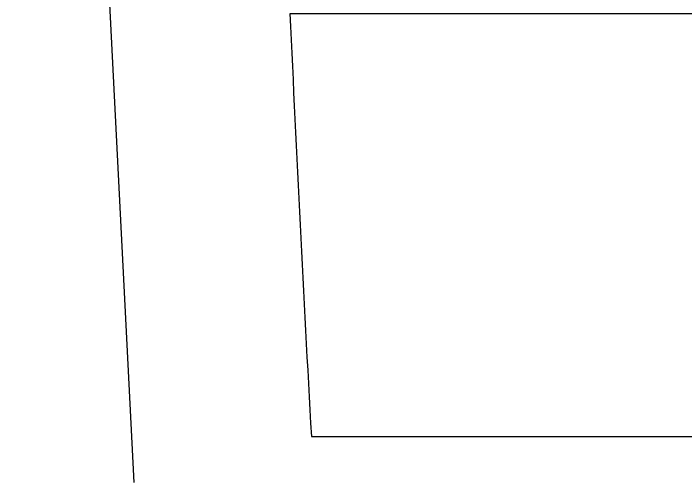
# Model space of a CAD drawing. Extents: x 28 to 300, y 18 to 330.
# Drawn here: x 225.283 to 226.404, y 190.299 to 191.082 of the extents above; entities that cross this region are included whole.
import ezdxf

# ---------------------------------------------------------------- set-up
doc = ezdxf.new("R2010")
doc.units = 0
doc.layers.add('MECHANICAL14', color=56, linetype='CONTINUOUS')
doc.layers.add('TOPOVERLAY', color=2, linetype='CONTINUOUS')

msp = doc.modelspace()

# ---------------------------------------------------------------- linework, layer by layer
at = {"layer": 'MECHANICAL14'}
for p, q in [((225.2831, 194.2567), (225.4837, 190.2991)), ((225.7445, 191.0819), (227.4067, 191.0819)), ((225.7801, 190.3762), (227.3711, 190.3762))]:
    msp.add_line(p, q, dxfattribs=at)
msp.add_arc((290.4152, 193.9922), 64.7362, 182.576667, 183.202011, dxfattribs=at)
at = {"layer": 'TOPOVERLAY'}
for p, q in [((225.2831, 194.2567), (225.4837, 190.2991)), ((225.7445, 191.0819), (227.4067, 191.0819)), ((225.7801, 190.3762), (227.3711, 190.3762))]:
    msp.add_line(p, q, dxfattribs=at)
msp.add_arc((290.4152, 193.9922), 64.7362, 182.576667, 183.202011, dxfattribs=at)

doc.saveas('drawing.dxf')
